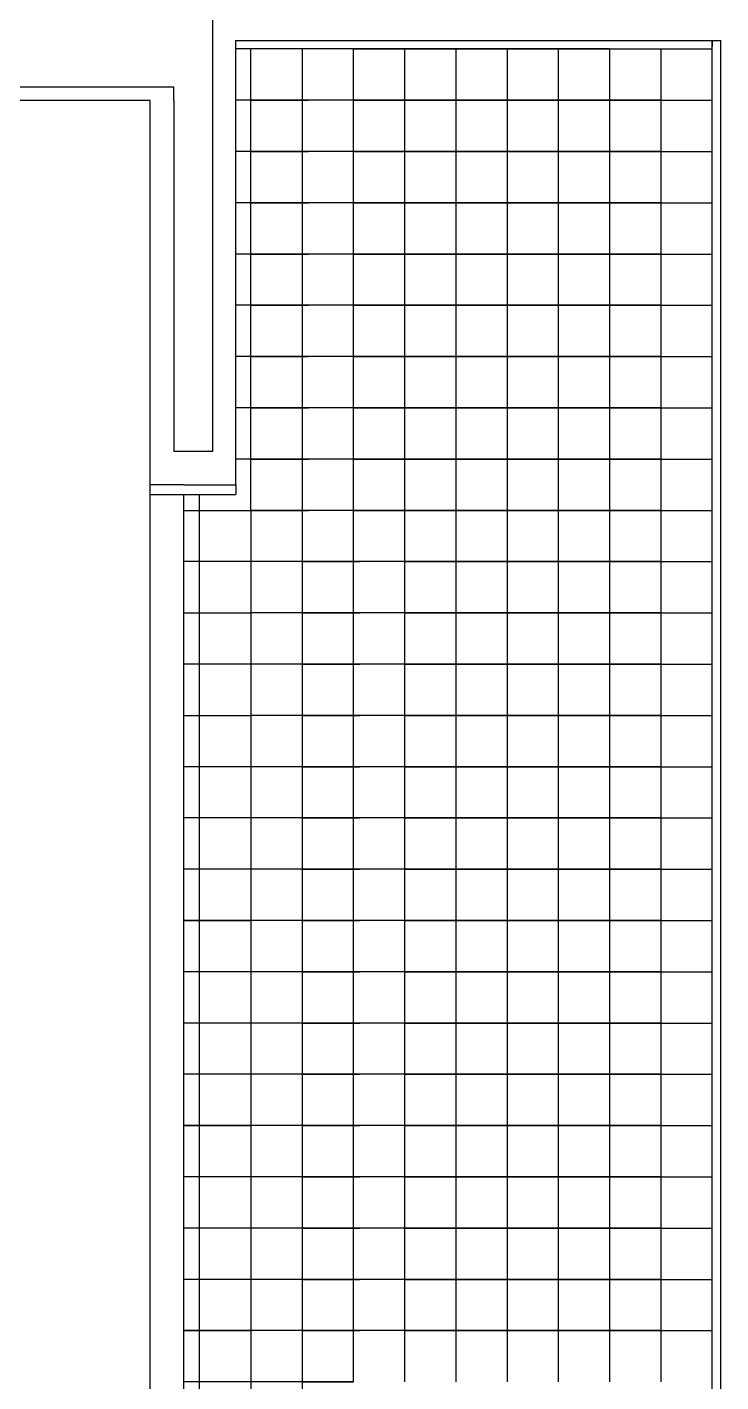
# Model space of a CAD drawing. Header units: millimetres. Extents: x 2377 to 4712, y -254 to 3188.
# Drawn here: x 4128.4 to 4159.6, y 1851.6 to 1912.4 of the extents above; entities that cross this region are included whole.
import ezdxf

# ---------------------------------------------------------------- set-up
doc = ezdxf.new("R2010")
doc.units = ezdxf.units.MM

msp = doc.modelspace()

# ---------------------------------------------------------------- linework, layer by layer
for p, q in [((4136.798, 1893.35), (4136.798, 1914.915)), ((4137.82, 1911.798), (4159.217, 1911.798)), ((4137.82, 1891.837), (4137.82, 1911.798)), ((4159.217, 1752.561), (4159.217, 1911.798)), ((4159.217, 1911.798), (4159.615, 1911.798)), ((4159.217, 1911.798), (4159.217, 1911.521)), ((4159.615, 1752.561), (4159.615, 1911.798)), ((4143.101, 1911.414), (4137.82, 1911.414)), ((4138.497, 1909.112), (4138.497, 1911.414)), ((4140.799, 1911.414), (4140.799, 1909.112)), ((4145.403, 1911.414), (4143.101, 1911.414)), ((4143.101, 1911.414), (4143.101, 1909.112)), ((4143.101, 1911.414), (4145.403, 1911.414)), ((4147.706, 1911.414), (4145.403, 1911.414)), ((4145.403, 1911.414), (4145.403, 1909.112)), ((4145.403, 1911.414), (4147.706, 1911.414)), ((4150.008, 1911.414), (4147.706, 1911.414)), ((4147.706, 1911.414), (4147.706, 1909.112)), ((4147.706, 1911.414), (4150.008, 1911.414)), ((4152.31, 1911.414), (4150.008, 1911.414)), ((4150.008, 1911.414), (4150.008, 1909.112)), ((4150.008, 1911.414), (4152.31, 1911.414)), ((4154.612, 1911.414), (4152.31, 1911.414)), ((4152.31, 1911.414), (4152.31, 1909.112)), ((4152.31, 1911.414), (4159.217, 1911.414)), ((4154.612, 1911.414), (4154.612, 1909.112)), ((4156.914, 1911.414), (4156.914, 1906.81)), ((4135.04, 1909.707), (4115.47, 1909.707)), ((4135.04, 1909.104), (4135.04, 1909.707)), ((4133.983, 1909.104), (4114.515, 1909.104)), ((4133.983, 1891.837), (4133.983, 1909.104)), ((4135.04, 1909.104), (4135.04, 1893.35)), ((4143.101, 1909.112), (4137.82, 1909.112)), ((4138.497, 1906.81), (4138.497, 1909.112)), ((4145.403, 1909.112), (4138.497, 1909.112)), ((4140.799, 1909.112), (4138.497, 1909.112)), ((4138.497, 1909.112), (4140.799, 1909.112)), ((4140.799, 1909.112), (4140.799, 1906.81)), ((4140.799, 1909.112), (4141.092, 1909.112)), ((4143.101, 1909.112), (4140.799, 1909.112)), ((4145.403, 1909.112), (4143.101, 1909.112)), ((4143.101, 1909.112), (4143.101, 1906.81)), ((4143.101, 1909.112), (4145.403, 1909.112)), ((4143.101, 1909.112), (4143.394, 1909.112)), ((4145.403, 1909.112), (4143.101, 1909.112)), ((4143.101, 1909.112), (4145.403, 1909.112)), ((4145.403, 1909.112), (4143.101, 1909.112)), ((4143.101, 1909.112), (4145.403, 1909.112)), ((4147.706, 1909.112), (4145.403, 1909.112)), ((4145.403, 1909.112), (4145.403, 1906.81)), ((4145.403, 1909.112), (4147.706, 1909.112)), ((4147.706, 1909.112), (4145.403, 1909.112)), ((4145.403, 1909.112), (4147.706, 1909.112)), ((4147.706, 1909.112), (4145.403, 1909.112)), ((4145.403, 1909.112), (4147.706, 1909.112)), ((4147.706, 1909.112), (4145.403, 1909.112)), ((4145.403, 1909.112), (4147.706, 1909.112)), ((4150.008, 1909.112), (4147.706, 1909.112)), ((4147.706, 1909.112), (4147.706, 1906.81)), ((4147.706, 1909.112), (4150.008, 1909.112)), ((4150.008, 1909.112), (4147.706, 1909.112)), ((4147.706, 1909.112), (4150.008, 1909.112)), ((4150.008, 1909.112), (4147.706, 1909.112)), ((4147.706, 1909.112), (4150.008, 1909.112)), ((4150.008, 1909.112), (4147.706, 1909.112)), ((4147.706, 1909.112), (4150.008, 1909.112)), ((4152.31, 1909.112), (4150.008, 1909.112)), ((4150.008, 1909.112), (4150.008, 1906.81)), ((4150.008, 1909.112), (4152.31, 1909.112)), ((4152.31, 1909.112), (4150.008, 1909.112)), ((4150.008, 1909.112), (4152.31, 1909.112)), ((4152.31, 1909.112), (4150.008, 1909.112)), ((4150.008, 1909.112), (4152.31, 1909.112)), ((4152.31, 1909.112), (4150.008, 1909.112)), ((4150.008, 1909.112), (4152.31, 1909.112)), ((4154.612, 1909.112), (4152.31, 1909.112)), ((4152.31, 1909.112), (4152.31, 1906.81)), ((4152.31, 1909.112), (4159.217, 1909.112)), ((4154.612, 1909.112), (4152.31, 1909.112)), ((4152.31, 1909.112), (4154.612, 1909.112)), ((4154.612, 1909.112), (4152.31, 1909.112)), ((4152.31, 1909.112), (4156.914, 1909.112)), ((4154.612, 1909.112), (4152.31, 1909.112)), ((4152.31, 1909.112), (4156.914, 1909.112)), ((4154.612, 1909.112), (4154.612, 1906.81)), ((4156.914, 1909.112), (4154.612, 1909.112)), ((4154.612, 1909.112), (4159.217, 1909.112)), ((4156.914, 1909.112), (4156.914, 1904.507)), ((4143.101, 1906.81), (4137.82, 1906.81)), ((4138.497, 1904.507), (4138.497, 1906.81)), ((4145.403, 1906.81), (4138.497, 1906.81)), ((4140.799, 1906.81), (4138.497, 1906.81)), ((4138.497, 1906.81), (4140.799, 1906.81)), ((4140.799, 1906.81), (4140.799, 1904.507)), ((4140.799, 1906.81), (4141.092, 1906.81)), ((4143.101, 1906.81), (4140.799, 1906.81)), ((4145.403, 1906.81), (4143.101, 1906.81)), ((4143.101, 1906.81), (4143.101, 1904.507)), ((4143.101, 1906.81), (4145.403, 1906.81)), ((4143.101, 1906.81), (4143.394, 1906.81)), ((4145.403, 1906.81), (4143.101, 1906.81)), ((4143.101, 1906.81), (4145.403, 1906.81)), ((4145.403, 1906.81), (4143.101, 1906.81)), ((4143.101, 1906.81), (4145.403, 1906.81)), ((4147.706, 1906.81), (4145.403, 1906.81)), ((4145.403, 1906.81), (4145.403, 1904.507)), ((4145.403, 1906.81), (4147.706, 1906.81)), ((4147.706, 1906.81), (4145.403, 1906.81)), ((4145.403, 1906.81), (4147.706, 1906.81)), ((4147.706, 1906.81), (4145.403, 1906.81)), ((4145.403, 1906.81), (4147.706, 1906.81)), ((4147.706, 1906.81), (4145.403, 1906.81)), ((4145.403, 1906.81), (4147.706, 1906.81)), ((4150.008, 1906.81), (4147.706, 1906.81)), ((4147.706, 1906.81), (4147.706, 1904.507)), ((4147.706, 1906.81), (4150.008, 1906.81)), ((4150.008, 1906.81), (4147.706, 1906.81)), ((4147.706, 1906.81), (4150.008, 1906.81)), ((4150.008, 1906.81), (4147.706, 1906.81)), ((4147.706, 1906.81), (4150.008, 1906.81)), ((4150.008, 1906.81), (4147.706, 1906.81)), ((4147.706, 1906.81), (4150.008, 1906.81)), ((4152.31, 1906.81), (4150.008, 1906.81)), ((4150.008, 1906.81), (4150.008, 1904.507)), ((4150.008, 1906.81), (4152.31, 1906.81)), ((4152.31, 1906.81), (4150.008, 1906.81)), ((4150.008, 1906.81), (4152.31, 1906.81)), ((4152.31, 1906.81), (4150.008, 1906.81)), ((4150.008, 1906.81), (4152.31, 1906.81)), ((4152.31, 1906.81), (4150.008, 1906.81)), ((4150.008, 1906.81), (4152.31, 1906.81)), ((4154.612, 1906.81), (4152.31, 1906.81)), ((4152.31, 1906.81), (4152.31, 1904.507)), ((4152.31, 1906.81), (4159.217, 1906.81)), ((4154.612, 1906.81), (4152.31, 1906.81)), ((4152.31, 1906.81), (4154.612, 1906.81)), ((4154.612, 1906.81), (4152.31, 1906.81)), ((4152.31, 1906.81), (4156.914, 1906.81)), ((4154.612, 1906.81), (4152.31, 1906.81)), ((4152.31, 1906.81), (4156.914, 1906.81)), ((4154.612, 1906.81), (4154.612, 1904.507)), ((4156.914, 1906.81), (4154.612, 1906.81)), ((4154.612, 1906.81), (4159.217, 1906.81)), ((4156.914, 1906.81), (4156.914, 1902.205)), ((4143.101, 1904.507), (4137.82, 1904.507)), ((4138.497, 1902.205), (4138.497, 1904.507)), ((4145.403, 1904.507), (4138.497, 1904.507)), ((4140.799, 1904.507), (4138.497, 1904.507)), ((4138.497, 1904.507), (4140.799, 1904.507)), ((4140.799, 1904.507), (4140.799, 1902.205)), ((4140.799, 1904.507), (4141.092, 1904.507)), ((4143.101, 1904.507), (4140.799, 1904.507)), ((4145.403, 1904.507), (4143.101, 1904.507)), ((4143.101, 1904.507), (4143.101, 1902.205)), ((4143.101, 1904.507), (4145.403, 1904.507)), ((4143.101, 1904.507), (4143.394, 1904.507)), ((4145.403, 1904.507), (4143.101, 1904.507)), ((4143.101, 1904.507), (4145.403, 1904.507)), ((4145.403, 1904.507), (4143.101, 1904.507)), ((4143.101, 1904.507), (4145.403, 1904.507)), ((4147.706, 1904.507), (4145.403, 1904.507)), ((4145.403, 1904.507), (4145.403, 1902.205)), ((4145.403, 1904.507), (4147.706, 1904.507)), ((4147.706, 1904.507), (4145.403, 1904.507)), ((4145.403, 1904.507), (4147.706, 1904.507)), ((4147.706, 1904.507), (4145.403, 1904.507)), ((4145.403, 1904.507), (4147.706, 1904.507)), ((4147.706, 1904.507), (4145.403, 1904.507)), ((4145.403, 1904.507), (4147.706, 1904.507)), ((4150.008, 1904.507), (4147.706, 1904.507)), ((4147.706, 1904.507), (4147.706, 1902.205)), ((4147.706, 1904.507), (4150.008, 1904.507)), ((4150.008, 1904.507), (4147.706, 1904.507)), ((4147.706, 1904.507), (4150.008, 1904.507)), ((4150.008, 1904.507), (4147.706, 1904.507)), ((4147.706, 1904.507), (4150.008, 1904.507)), ((4150.008, 1904.507), (4147.706, 1904.507)), ((4147.706, 1904.507), (4150.008, 1904.507)), ((4152.31, 1904.507), (4150.008, 1904.507)), ((4150.008, 1904.507), (4150.008, 1902.205)), ((4150.008, 1904.507), (4152.31, 1904.507)), ((4152.31, 1904.507), (4150.008, 1904.507)), ((4150.008, 1904.507), (4152.31, 1904.507)), ((4152.31, 1904.507), (4150.008, 1904.507)), ((4150.008, 1904.507), (4152.31, 1904.507)), ((4152.31, 1904.507), (4150.008, 1904.507)), ((4150.008, 1904.507), (4152.31, 1904.507)), ((4154.612, 1904.507), (4152.31, 1904.507)), ((4152.31, 1904.507), (4152.31, 1902.205)), ((4152.31, 1904.507), (4159.217, 1904.507)), ((4154.612, 1904.507), (4152.31, 1904.507)), ((4152.31, 1904.507), (4154.612, 1904.507)), ((4154.612, 1904.507), (4152.31, 1904.507)), ((4152.31, 1904.507), (4156.914, 1904.507)), ((4154.612, 1904.507), (4152.31, 1904.507)), ((4152.31, 1904.507), (4156.914, 1904.507)), ((4154.612, 1904.507), (4154.612, 1902.205)), ((4156.914, 1904.507), (4154.612, 1904.507)), ((4154.612, 1904.507), (4159.217, 1904.507)), ((4156.914, 1904.507), (4156.914, 1899.903)), ((4143.101, 1902.205), (4137.82, 1902.205)), ((4138.497, 1899.903), (4138.497, 1902.205)), ((4145.403, 1902.205), (4138.497, 1902.205)), ((4140.799, 1902.205), (4138.497, 1902.205)), ((4138.497, 1902.205), (4140.799, 1902.205)), ((4140.799, 1902.205), (4140.799, 1899.903)), ((4140.799, 1902.205), (4141.092, 1902.205)), ((4143.101, 1902.205), (4140.799, 1902.205)), ((4145.403, 1902.205), (4143.101, 1902.205)), ((4143.101, 1902.205), (4143.101, 1899.903)), ((4143.101, 1902.205), (4145.403, 1902.205)), ((4143.101, 1902.205), (4143.394, 1902.205)), ((4145.403, 1902.205), (4143.101, 1902.205)), ((4143.101, 1902.205), (4145.403, 1902.205)), ((4145.403, 1902.205), (4143.101, 1902.205)), ((4143.101, 1902.205), (4145.403, 1902.205)), ((4147.706, 1902.205), (4145.403, 1902.205)), ((4145.403, 1902.205), (4145.403, 1899.903)), ((4145.403, 1902.205), (4147.706, 1902.205)), ((4147.706, 1902.205), (4145.403, 1902.205)), ((4145.403, 1902.205), (4147.706, 1902.205)), ((4147.706, 1902.205), (4145.403, 1902.205)), ((4145.403, 1902.205), (4147.706, 1902.205)), ((4147.706, 1902.205), (4145.403, 1902.205)), ((4145.403, 1902.205), (4147.706, 1902.205)), ((4150.008, 1902.205), (4147.706, 1902.205)), ((4147.706, 1902.205), (4147.706, 1899.903)), ((4147.706, 1902.205), (4150.008, 1902.205)), ((4150.008, 1902.205), (4147.706, 1902.205)), ((4147.706, 1902.205), (4150.008, 1902.205)), ((4150.008, 1902.205), (4147.706, 1902.205)), ((4147.706, 1902.205), (4150.008, 1902.205)), ((4150.008, 1902.205), (4147.706, 1902.205)), ((4147.706, 1902.205), (4150.008, 1902.205)), ((4152.31, 1902.205), (4150.008, 1902.205)), ((4150.008, 1902.205), (4150.008, 1899.903)), ((4150.008, 1902.205), (4152.31, 1902.205)), ((4152.31, 1902.205), (4150.008, 1902.205)), ((4150.008, 1902.205), (4152.31, 1902.205)), ((4152.31, 1902.205), (4150.008, 1902.205)), ((4150.008, 1902.205), (4152.31, 1902.205)), ((4152.31, 1902.205), (4150.008, 1902.205)), ((4150.008, 1902.205), (4152.31, 1902.205)), ((4154.612, 1902.205), (4152.31, 1902.205)), ((4152.31, 1902.205), (4152.31, 1899.903)), ((4152.31, 1902.205), (4159.217, 1902.205)), ((4154.612, 1902.205), (4152.31, 1902.205)), ((4152.31, 1902.205), (4154.612, 1902.205)), ((4154.612, 1902.205), (4152.31, 1902.205)), ((4152.31, 1902.205), (4156.914, 1902.205)), ((4154.612, 1902.205), (4152.31, 1902.205)), ((4152.31, 1902.205), (4156.914, 1902.205)), ((4154.612, 1902.205), (4154.612, 1899.903)), ((4156.914, 1902.205), (4154.612, 1902.205)), ((4154.612, 1902.205), (4159.217, 1902.205)), ((4156.914, 1902.205), (4156.914, 1897.601)), ((4143.101, 1899.903), (4137.82, 1899.903)), ((4138.497, 1897.601), (4138.497, 1899.903)), ((4145.403, 1899.903), (4138.497, 1899.903)), ((4140.799, 1899.903), (4138.497, 1899.903)), ((4138.497, 1899.903), (4140.799, 1899.903)), ((4140.799, 1899.903), (4140.799, 1897.601)), ((4140.799, 1899.903), (4141.092, 1899.903)), ((4143.101, 1899.903), (4140.799, 1899.903)), ((4145.403, 1899.903), (4143.101, 1899.903)), ((4143.101, 1899.903), (4143.101, 1897.601)), ((4143.101, 1899.903), (4145.403, 1899.903)), ((4143.101, 1899.903), (4143.394, 1899.903)), ((4145.403, 1899.903), (4143.101, 1899.903)), ((4143.101, 1899.903), (4145.403, 1899.903)), ((4145.403, 1899.903), (4143.101, 1899.903)), ((4143.101, 1899.903), (4145.403, 1899.903)), ((4147.706, 1899.903), (4145.403, 1899.903)), ((4145.403, 1899.903), (4145.403, 1897.601)), ((4145.403, 1899.903), (4147.706, 1899.903)), ((4147.706, 1899.903), (4145.403, 1899.903)), ((4145.403, 1899.903), (4147.706, 1899.903)), ((4147.706, 1899.903), (4145.403, 1899.903)), ((4145.403, 1899.903), (4147.706, 1899.903)), ((4147.706, 1899.903), (4145.403, 1899.903)), ((4145.403, 1899.903), (4147.706, 1899.903)), ((4150.008, 1899.903), (4147.706, 1899.903)), ((4147.706, 1899.903), (4147.706, 1897.601)), ((4147.706, 1899.903), (4150.008, 1899.903)), ((4150.008, 1899.903), (4147.706, 1899.903)), ((4147.706, 1899.903), (4150.008, 1899.903)), ((4150.008, 1899.903), (4147.706, 1899.903)), ((4147.706, 1899.903), (4150.008, 1899.903)), ((4150.008, 1899.903), (4147.706, 1899.903)), ((4147.706, 1899.903), (4150.008, 1899.903)), ((4152.31, 1899.903), (4150.008, 1899.903)), ((4150.008, 1899.903), (4150.008, 1897.601)), ((4150.008, 1899.903), (4152.31, 1899.903)), ((4152.31, 1899.903), (4150.008, 1899.903)), ((4150.008, 1899.903), (4152.31, 1899.903)), ((4152.31, 1899.903), (4150.008, 1899.903)), ((4150.008, 1899.903), (4152.31, 1899.903)), ((4152.31, 1899.903), (4150.008, 1899.903)), ((4150.008, 1899.903), (4152.31, 1899.903)), ((4154.612, 1899.903), (4152.31, 1899.903)), ((4152.31, 1899.903), (4152.31, 1897.601)), ((4152.31, 1899.903), (4159.217, 1899.903)), ((4154.612, 1899.903), (4152.31, 1899.903)), ((4152.31, 1899.903), (4154.612, 1899.903)), ((4154.612, 1899.903), (4152.31, 1899.903)), ((4152.31, 1899.903), (4156.914, 1899.903)), ((4154.612, 1899.903), (4152.31, 1899.903)), ((4152.31, 1899.903), (4156.914, 1899.903)), ((4154.612, 1899.903), (4154.612, 1897.601)), ((4156.914, 1899.903), (4154.612, 1899.903)), ((4154.612, 1899.903), (4159.217, 1899.903)), ((4156.914, 1899.903), (4156.914, 1895.299)), ((4143.101, 1897.601), (4137.82, 1897.601)), ((4138.497, 1895.299), (4138.497, 1897.601)), ((4145.403, 1897.601), (4138.497, 1897.601)), ((4140.799, 1897.601), (4138.497, 1897.601)), ((4138.497, 1897.601), (4140.799, 1897.601)), ((4140.799, 1897.601), (4140.799, 1895.299)), ((4140.799, 1897.601), (4141.092, 1897.601)), ((4143.101, 1897.601), (4140.799, 1897.601)), ((4145.403, 1897.601), (4143.101, 1897.601)), ((4143.101, 1897.601), (4143.101, 1895.299)), ((4143.101, 1897.601), (4145.403, 1897.601)), ((4143.101, 1897.601), (4143.394, 1897.601)), ((4145.403, 1897.601), (4143.101, 1897.601)), ((4143.101, 1897.601), (4145.403, 1897.601)), ((4145.403, 1897.601), (4143.101, 1897.601)), ((4143.101, 1897.601), (4145.403, 1897.601)), ((4147.706, 1897.601), (4145.403, 1897.601)), ((4145.403, 1897.601), (4145.403, 1895.299)), ((4145.403, 1897.601), (4147.706, 1897.601)), ((4147.706, 1897.601), (4145.403, 1897.601)), ((4145.403, 1897.601), (4147.706, 1897.601)), ((4147.706, 1897.601), (4145.403, 1897.601)), ((4145.403, 1897.601), (4147.706, 1897.601)), ((4147.706, 1897.601), (4145.403, 1897.601)), ((4145.403, 1897.601), (4147.706, 1897.601)), ((4150.008, 1897.601), (4147.706, 1897.601)), ((4147.706, 1897.601), (4147.706, 1895.299)), ((4147.706, 1897.601), (4150.008, 1897.601)), ((4150.008, 1897.601), (4147.706, 1897.601)), ((4147.706, 1897.601), (4150.008, 1897.601)), ((4150.008, 1897.601), (4147.706, 1897.601)), ((4147.706, 1897.601), (4150.008, 1897.601)), ((4150.008, 1897.601), (4147.706, 1897.601)), ((4147.706, 1897.601), (4150.008, 1897.601)), ((4152.31, 1897.601), (4150.008, 1897.601)), ((4150.008, 1897.601), (4150.008, 1895.299)), ((4150.008, 1897.601), (4152.31, 1897.601)), ((4152.31, 1897.601), (4150.008, 1897.601)), ((4150.008, 1897.601), (4152.31, 1897.601)), ((4152.31, 1897.601), (4150.008, 1897.601)), ((4150.008, 1897.601), (4152.31, 1897.601)), ((4152.31, 1897.601), (4150.008, 1897.601)), ((4150.008, 1897.601), (4152.31, 1897.601)), ((4154.612, 1897.601), (4152.31, 1897.601)), ((4152.31, 1897.601), (4152.31, 1895.299)), ((4152.31, 1897.601), (4159.217, 1897.601)), ((4154.612, 1897.601), (4152.31, 1897.601)), ((4152.31, 1897.601), (4154.612, 1897.601)), ((4154.612, 1897.601), (4152.31, 1897.601)), ((4152.31, 1897.601), (4156.914, 1897.601)), ((4154.612, 1897.601), (4152.31, 1897.601)), ((4152.31, 1897.601), (4156.914, 1897.601)), ((4154.612, 1897.601), (4154.612, 1895.299)), ((4156.914, 1897.601), (4154.612, 1897.601)), ((4154.612, 1897.601), (4159.217, 1897.601)), ((4156.914, 1897.601), (4156.914, 1892.996)), ((4143.101, 1895.299), (4137.82, 1895.299)), ((4138.497, 1892.996), (4138.497, 1895.299)), ((4145.403, 1895.299), (4138.497, 1895.299)), ((4140.799, 1895.299), (4138.497, 1895.299)), ((4138.497, 1895.299), (4140.799, 1895.299)), ((4140.799, 1895.299), (4140.799, 1892.996)), ((4140.799, 1895.299), (4141.092, 1895.299)), ((4143.101, 1895.299), (4140.799, 1895.299)), ((4145.403, 1895.299), (4143.101, 1895.299)), ((4143.101, 1895.299), (4143.101, 1892.996)), ((4143.101, 1895.299), (4145.403, 1895.299)), ((4143.101, 1895.299), (4143.394, 1895.299)), ((4145.403, 1895.299), (4143.101, 1895.299)), ((4143.101, 1895.299), (4145.403, 1895.299)), ((4145.403, 1895.299), (4143.101, 1895.299)), ((4143.101, 1895.299), (4145.403, 1895.299)), ((4147.706, 1895.299), (4145.403, 1895.299)), ((4145.403, 1895.299), (4145.403, 1892.996)), ((4145.403, 1895.299), (4147.706, 1895.299)), ((4147.706, 1895.299), (4145.403, 1895.299)), ((4145.403, 1895.299), (4147.706, 1895.299)), ((4147.706, 1895.299), (4145.403, 1895.299)), ((4145.403, 1895.299), (4147.706, 1895.299)), ((4147.706, 1895.299), (4145.403, 1895.299)), ((4145.403, 1895.299), (4147.706, 1895.299)), ((4150.008, 1895.299), (4147.706, 1895.299)), ((4147.706, 1895.299), (4147.706, 1892.996)), ((4147.706, 1895.299), (4150.008, 1895.299)), ((4150.008, 1895.299), (4147.706, 1895.299)), ((4147.706, 1895.299), (4150.008, 1895.299)), ((4150.008, 1895.299), (4147.706, 1895.299)), ((4147.706, 1895.299), (4150.008, 1895.299)), ((4150.008, 1895.299), (4147.706, 1895.299)), ((4147.706, 1895.299), (4150.008, 1895.299)), ((4152.31, 1895.299), (4150.008, 1895.299)), ((4150.008, 1895.299), (4150.008, 1892.996)), ((4150.008, 1895.299), (4152.31, 1895.299)), ((4152.31, 1895.299), (4150.008, 1895.299)), ((4150.008, 1895.299), (4152.31, 1895.299)), ((4152.31, 1895.299), (4150.008, 1895.299)), ((4150.008, 1895.299), (4152.31, 1895.299)), ((4152.31, 1895.299), (4150.008, 1895.299)), ((4150.008, 1895.299), (4152.31, 1895.299)), ((4154.612, 1895.299), (4152.31, 1895.299)), ((4152.31, 1895.299), (4152.31, 1892.996)), ((4152.31, 1895.299), (4159.217, 1895.299)), ((4154.612, 1895.299), (4152.31, 1895.299)), ((4152.31, 1895.299), (4154.612, 1895.299)), ((4154.612, 1895.299), (4152.31, 1895.299)), ((4152.31, 1895.299), (4156.914, 1895.299)), ((4154.612, 1895.299), (4152.31, 1895.299)), ((4152.31, 1895.299), (4156.914, 1895.299)), ((4154.612, 1895.299), (4154.612, 1892.996)), ((4156.914, 1895.299), (4154.612, 1895.299)), ((4154.612, 1895.299), (4159.217, 1895.299)), ((4156.914, 1895.299), (4156.914, 1890.694)), ((4135.04, 1893.35), (4136.798, 1893.35)), ((4143.101, 1892.996), (4137.82, 1892.996)), ((4138.497, 1890.694), (4138.497, 1892.996)), ((4145.403, 1892.996), (4138.497, 1892.996)), ((4140.799, 1892.996), (4138.497, 1892.996)), ((4138.497, 1892.996), (4140.799, 1892.996)), ((4140.799, 1892.996), (4140.799, 1890.694)), ((4140.799, 1892.996), (4141.092, 1892.996)), ((4143.101, 1892.996), (4140.799, 1892.996)), ((4145.403, 1892.996), (4143.101, 1892.996)), ((4143.101, 1892.996), (4143.101, 1890.694)), ((4143.101, 1892.996), (4145.403, 1892.996)), ((4143.101, 1892.996), (4143.394, 1892.996)), ((4145.403, 1892.996), (4143.101, 1892.996)), ((4143.101, 1892.996), (4145.403, 1892.996)), ((4145.403, 1892.996), (4143.101, 1892.996)), ((4143.101, 1892.996), (4145.403, 1892.996)), ((4147.706, 1892.996), (4145.403, 1892.996)), ((4145.403, 1892.996), (4145.403, 1890.694)), ((4145.403, 1892.996), (4147.706, 1892.996)), ((4147.706, 1892.996), (4145.403, 1892.996)), ((4145.403, 1892.996), (4147.706, 1892.996)), ((4147.706, 1892.996), (4145.403, 1892.996)), ((4145.403, 1892.996), (4147.706, 1892.996)), ((4147.706, 1892.996), (4145.403, 1892.996)), ((4145.403, 1892.996), (4147.706, 1892.996)), ((4150.008, 1892.996), (4147.706, 1892.996)), ((4147.706, 1892.996), (4147.706, 1890.694)), ((4147.706, 1892.996), (4150.008, 1892.996)), ((4150.008, 1892.996), (4147.706, 1892.996)), ((4147.706, 1892.996), (4150.008, 1892.996)), ((4150.008, 1892.996), (4147.706, 1892.996)), ((4147.706, 1892.996), (4150.008, 1892.996)), ((4150.008, 1892.996), (4147.706, 1892.996)), ((4147.706, 1892.996), (4150.008, 1892.996)), ((4152.31, 1892.996), (4150.008, 1892.996)), ((4150.008, 1892.996), (4150.008, 1890.694)), ((4150.008, 1892.996), (4152.31, 1892.996)), ((4152.31, 1892.996), (4150.008, 1892.996)), ((4150.008, 1892.996), (4152.31, 1892.996)), ((4152.31, 1892.996), (4150.008, 1892.996)), ((4150.008, 1892.996), (4152.31, 1892.996)), ((4152.31, 1892.996), (4150.008, 1892.996)), ((4150.008, 1892.996), (4152.31, 1892.996)), ((4154.612, 1892.996), (4152.31, 1892.996)), ((4152.31, 1892.996), (4152.31, 1890.694)), ((4152.31, 1892.996), (4159.217, 1892.996)), ((4154.612, 1892.996), (4152.31, 1892.996)), ((4152.31, 1892.996), (4154.612, 1892.996)), ((4154.612, 1892.996), (4152.31, 1892.996)), ((4152.31, 1892.996), (4156.914, 1892.996)), ((4154.612, 1892.996), (4152.31, 1892.996)), ((4152.31, 1892.996), (4156.914, 1892.996)), ((4154.612, 1892.996), (4154.612, 1890.694)), ((4156.914, 1892.996), (4154.612, 1892.996)), ((4154.612, 1892.996), (4159.217, 1892.996)), ((4156.914, 1892.996), (4156.914, 1888.392)), ((4135.489, 1891.837), (4133.983, 1891.837)), ((4133.983, 1891.403), (4133.983, 1891.837)), ((4135.489, 1891.837), (4137.82, 1891.837)), ((4137.82, 1891.837), (4137.82, 1891.403)), ((4133.983, 1833.848), (4133.983, 1891.403)), ((4133.983, 1891.403), (4135.489, 1891.403)), ((4135.489, 1833.848), (4135.489, 1891.403)), ((4135.489, 1891.403), (4137.82, 1891.403)), ((4135.489, 1891.403), (4137.82, 1891.403)), ((4136.194, 1888.392), (4136.194, 1891.403)), ((4135.489, 1890.694), (4138.497, 1890.694)), ((4138.497, 1890.694), (4138.497, 1821.627)), ((4145.403, 1890.694), (4138.497, 1890.694)), ((4140.799, 1890.694), (4138.497, 1890.694)), ((4138.497, 1890.694), (4140.799, 1890.694)), ((4140.799, 1890.694), (4140.799, 1833.139)), ((4140.799, 1890.694), (4141.092, 1890.694)), ((4143.101, 1890.694), (4140.799, 1890.694)), ((4143.101, 1890.694), (4143.394, 1890.694)), ((4143.101, 1890.694), (4143.101, 1888.392)), ((4145.403, 1890.694), (4143.101, 1890.694)), ((4143.101, 1890.694), (4145.403, 1890.694)), ((4145.403, 1890.694), (4143.101, 1890.694)), ((4143.101, 1890.694), (4145.403, 1890.694)), ((4147.706, 1890.694), (4145.403, 1890.694)), ((4145.403, 1890.694), (4145.403, 1888.392)), ((4145.403, 1890.694), (4147.706, 1890.694)), ((4147.706, 1890.694), (4145.403, 1890.694)), ((4145.403, 1890.694), (4147.706, 1890.694)), ((4147.706, 1890.694), (4145.403, 1890.694)), ((4145.403, 1890.694), (4147.706, 1890.694)), ((4150.008, 1890.694), (4147.706, 1890.694)), ((4147.706, 1890.694), (4147.706, 1888.392)), ((4147.706, 1890.694), (4150.008, 1890.694)), ((4150.008, 1890.694), (4147.706, 1890.694)), ((4147.706, 1890.694), (4150.008, 1890.694)), ((4150.008, 1890.694), (4147.706, 1890.694)), ((4147.706, 1890.694), (4150.008, 1890.694)), ((4152.31, 1890.694), (4150.008, 1890.694)), ((4150.008, 1890.694), (4150.008, 1888.392)), ((4150.008, 1890.694), (4152.31, 1890.694)), ((4152.31, 1890.694), (4150.008, 1890.694)), ((4150.008, 1890.694), (4152.31, 1890.694)), ((4152.31, 1890.694), (4150.008, 1890.694)), ((4150.008, 1890.694), (4152.31, 1890.694)), ((4154.612, 1890.694), (4152.31, 1890.694)), ((4152.31, 1890.694), (4152.31, 1888.392)), ((4152.31, 1890.694), (4154.612, 1890.694)), ((4154.612, 1890.694), (4152.31, 1890.694)), ((4152.31, 1890.694), (4156.914, 1890.694)), ((4154.612, 1890.694), (4152.31, 1890.694)), ((4152.31, 1890.694), (4156.914, 1890.694)), ((4156.914, 1890.694), (4154.612, 1890.694)), ((4154.612, 1890.694), (4154.612, 1888.392)), ((4154.612, 1890.694), (4159.217, 1890.694)), ((4138.497, 1888.392), (4135.489, 1888.392)), ((4136.194, 1886.09), (4136.194, 1888.392)), ((4145.403, 1888.392), (4138.497, 1888.392)), ((4140.799, 1888.392), (4138.497, 1888.392)), ((4143.101, 1888.392), (4140.799, 1888.392)), ((4140.799, 1888.392), (4143.101, 1888.392)), ((4143.101, 1888.392), (4143.394, 1888.392)), ((4143.101, 1888.392), (4143.101, 1886.09)), ((4145.403, 1888.392), (4143.101, 1888.392)), ((4147.706, 1888.392), (4145.403, 1888.392)), ((4145.403, 1888.392), (4145.403, 1886.09)), ((4145.403, 1888.392), (4147.706, 1888.392)), ((4147.706, 1888.392), (4145.403, 1888.392)), ((4145.403, 1888.392), (4147.706, 1888.392)), ((4150.008, 1888.392), (4147.706, 1888.392)), ((4147.706, 1888.392), (4147.706, 1886.09)), ((4147.706, 1888.392), (4150.008, 1888.392)), ((4150.008, 1888.392), (4147.706, 1888.392)), ((4147.706, 1888.392), (4150.008, 1888.392)), ((4152.31, 1888.392), (4150.008, 1888.392)), ((4150.008, 1888.392), (4150.008, 1886.09)), ((4150.008, 1888.392), (4152.31, 1888.392)), ((4152.31, 1888.392), (4150.008, 1888.392)), ((4150.008, 1888.392), (4152.31, 1888.392)), ((4154.612, 1888.392), (4152.31, 1888.392)), ((4152.31, 1888.392), (4152.31, 1886.09)), ((4152.31, 1888.392), (4154.612, 1888.392)), ((4154.612, 1888.392), (4152.31, 1888.392)), ((4152.31, 1888.392), (4154.612, 1888.392)), ((4156.914, 1888.392), (4154.612, 1888.392)), ((4154.612, 1888.392), (4154.612, 1886.09)), ((4154.612, 1888.392), (4159.217, 1888.392)), ((4156.914, 1888.392), (4154.612, 1888.392)), ((4154.612, 1888.392), (4159.217, 1888.392)), ((4156.914, 1888.392), (4156.914, 1886.09)), ((4135.489, 1886.09), (4138.497, 1886.09)), ((4136.194, 1883.787), (4136.194, 1886.09)), ((4145.403, 1886.09), (4138.497, 1886.09)), ((4145.403, 1886.09), (4138.497, 1886.09)), ((4140.799, 1886.09), (4138.497, 1886.09)), ((4143.101, 1886.09), (4140.799, 1886.09)), ((4140.799, 1886.09), (4143.101, 1886.09)), ((4143.101, 1886.09), (4143.394, 1886.09)), ((4143.101, 1886.09), (4143.101, 1883.787)), ((4143.101, 1886.09), (4143.394, 1886.09)), ((4145.403, 1886.09), (4143.101, 1886.09)), ((4147.706, 1886.09), (4145.403, 1886.09)), ((4145.403, 1886.09), (4145.403, 1883.787)), ((4145.403, 1886.09), (4147.706, 1886.09)), ((4147.706, 1886.09), (4145.403, 1886.09)), ((4145.403, 1886.09), (4147.706, 1886.09)), ((4147.706, 1886.09), (4145.403, 1886.09)), ((4145.403, 1886.09), (4147.706, 1886.09)), ((4150.008, 1886.09), (4147.706, 1886.09)), ((4147.706, 1886.09), (4147.706, 1883.787)), ((4147.706, 1886.09), (4150.008, 1886.09)), ((4150.008, 1886.09), (4147.706, 1886.09)), ((4147.706, 1886.09), (4150.008, 1886.09)), ((4150.008, 1886.09), (4147.706, 1886.09)), ((4147.706, 1886.09), (4150.008, 1886.09)), ((4152.31, 1886.09), (4150.008, 1886.09)), ((4150.008, 1886.09), (4150.008, 1883.787)), ((4150.008, 1886.09), (4152.31, 1886.09)), ((4152.31, 1886.09), (4150.008, 1886.09)), ((4150.008, 1886.09), (4152.31, 1886.09)), ((4152.31, 1886.09), (4150.008, 1886.09)), ((4150.008, 1886.09), (4152.31, 1886.09)), ((4154.612, 1886.09), (4152.31, 1886.09)), ((4152.31, 1886.09), (4152.31, 1883.787)), ((4152.31, 1886.09), (4154.612, 1886.09)), ((4154.612, 1886.09), (4152.31, 1886.09)), ((4152.31, 1886.09), (4154.612, 1886.09)), ((4154.612, 1886.09), (4152.31, 1886.09)), ((4152.31, 1886.09), (4154.612, 1886.09)), ((4156.914, 1886.09), (4154.612, 1886.09)), ((4154.612, 1886.09), (4154.612, 1883.787)), ((4154.612, 1886.09), (4159.217, 1886.09)), ((4156.914, 1886.09), (4154.612, 1886.09)), ((4154.612, 1886.09), (4159.217, 1886.09)), ((4156.914, 1886.09), (4154.612, 1886.09)), ((4154.612, 1886.09), (4159.217, 1886.09)), ((4156.914, 1886.09), (4156.914, 1883.787)), ((4138.497, 1883.787), (4135.489, 1883.787)), ((4136.194, 1881.485), (4136.194, 1883.787)), ((4145.403, 1883.787), (4138.497, 1883.787)), ((4140.799, 1883.787), (4138.497, 1883.787)), ((4143.101, 1883.787), (4140.799, 1883.787)), ((4140.799, 1883.787), (4143.101, 1883.787)), ((4143.101, 1883.787), (4143.394, 1883.787)), ((4143.101, 1883.787), (4143.101, 1881.485)), ((4145.403, 1883.787), (4143.101, 1883.787)), ((4147.706, 1883.787), (4145.403, 1883.787)), ((4145.403, 1883.787), (4145.403, 1881.485)), ((4145.403, 1883.787), (4147.706, 1883.787)), ((4147.706, 1883.787), (4145.403, 1883.787)), ((4145.403, 1883.787), (4147.706, 1883.787)), ((4150.008, 1883.787), (4147.706, 1883.787)), ((4147.706, 1883.787), (4147.706, 1881.485)), ((4147.706, 1883.787), (4150.008, 1883.787)), ((4150.008, 1883.787), (4147.706, 1883.787)), ((4147.706, 1883.787), (4150.008, 1883.787)), ((4152.31, 1883.787), (4150.008, 1883.787)), ((4150.008, 1883.787), (4150.008, 1881.485)), ((4150.008, 1883.787), (4152.31, 1883.787)), ((4152.31, 1883.787), (4150.008, 1883.787)), ((4150.008, 1883.787), (4152.31, 1883.787)), ((4154.612, 1883.787), (4152.31, 1883.787)), ((4152.31, 1883.787), (4152.31, 1881.485)), ((4152.31, 1883.787), (4154.612, 1883.787)), ((4154.612, 1883.787), (4152.31, 1883.787)), ((4152.31, 1883.787), (4154.612, 1883.787)), ((4156.914, 1883.787), (4154.612, 1883.787)), ((4154.612, 1883.787), (4154.612, 1881.485)), ((4154.612, 1883.787), (4159.217, 1883.787)), ((4156.914, 1883.787), (4154.612, 1883.787)), ((4154.612, 1883.787), (4159.217, 1883.787)), ((4156.914, 1883.787), (4156.914, 1881.485)), ((4135.489, 1881.485), (4138.497, 1881.485)), ((4136.194, 1879.183), (4136.194, 1881.485)), ((4145.403, 1881.485), (4138.497, 1881.485)), ((4145.403, 1881.485), (4138.497, 1881.485)), ((4140.799, 1881.485), (4138.497, 1881.485)), ((4143.101, 1881.485), (4140.799, 1881.485)), ((4140.799, 1881.485), (4143.101, 1881.485)), ((4143.101, 1881.485), (4143.394, 1881.485)), ((4143.101, 1881.485), (4143.101, 1879.183)), ((4143.101, 1881.485), (4143.394, 1881.485)), ((4145.403, 1881.485), (4143.101, 1881.485)), ((4147.706, 1881.485), (4145.403, 1881.485)), ((4145.403, 1881.485), (4145.403, 1879.183)), ((4145.403, 1881.485), (4147.706, 1881.485)), ((4147.706, 1881.485), (4145.403, 1881.485)), ((4145.403, 1881.485), (4147.706, 1881.485)), ((4147.706, 1881.485), (4145.403, 1881.485)), ((4145.403, 1881.485), (4147.706, 1881.485)), ((4150.008, 1881.485), (4147.706, 1881.485)), ((4147.706, 1881.485), (4147.706, 1879.183)), ((4147.706, 1881.485), (4150.008, 1881.485)), ((4150.008, 1881.485), (4147.706, 1881.485)), ((4147.706, 1881.485), (4150.008, 1881.485)), ((4150.008, 1881.485), (4147.706, 1881.485)), ((4147.706, 1881.485), (4150.008, 1881.485)), ((4152.31, 1881.485), (4150.008, 1881.485)), ((4150.008, 1881.485), (4150.008, 1879.183)), ((4150.008, 1881.485), (4152.31, 1881.485)), ((4152.31, 1881.485), (4150.008, 1881.485)), ((4150.008, 1881.485), (4152.31, 1881.485)), ((4152.31, 1881.485), (4150.008, 1881.485)), ((4150.008, 1881.485), (4152.31, 1881.485)), ((4154.612, 1881.485), (4152.31, 1881.485)), ((4152.31, 1881.485), (4152.31, 1879.183)), ((4152.31, 1881.485), (4154.612, 1881.485)), ((4154.612, 1881.485), (4152.31, 1881.485)), ((4152.31, 1881.485), (4154.612, 1881.485)), ((4154.612, 1881.485), (4152.31, 1881.485)), ((4152.31, 1881.485), (4154.612, 1881.485)), ((4156.914, 1881.485), (4154.612, 1881.485)), ((4154.612, 1881.485), (4154.612, 1879.183)), ((4154.612, 1881.485), (4159.217, 1881.485)), ((4156.914, 1881.485), (4154.612, 1881.485)), ((4154.612, 1881.485), (4159.217, 1881.485)), ((4156.914, 1881.485), (4154.612, 1881.485)), ((4154.612, 1881.485), (4159.217, 1881.485)), ((4156.914, 1881.485), (4156.914, 1879.183)), ((4138.497, 1879.183), (4135.489, 1879.183)), ((4136.194, 1876.881), (4136.194, 1879.183)), ((4145.403, 1879.183), (4138.497, 1879.183)), ((4140.799, 1879.183), (4138.497, 1879.183)), ((4143.101, 1879.183), (4140.799, 1879.183)), ((4140.799, 1879.183), (4143.101, 1879.183)), ((4143.101, 1879.183), (4143.394, 1879.183)), ((4143.101, 1879.183), (4143.101, 1876.881)), ((4145.403, 1879.183), (4143.101, 1879.183)), ((4147.706, 1879.183), (4145.403, 1879.183)), ((4145.403, 1879.183), (4145.403, 1876.881)), ((4145.403, 1879.183), (4147.706, 1879.183)), ((4147.706, 1879.183), (4145.403, 1879.183)), ((4145.403, 1879.183), (4147.706, 1879.183)), ((4150.008, 1879.183), (4147.706, 1879.183)), ((4147.706, 1879.183), (4147.706, 1876.881)), ((4147.706, 1879.183), (4150.008, 1879.183)), ((4150.008, 1879.183), (4147.706, 1879.183)), ((4147.706, 1879.183), (4150.008, 1879.183)), ((4152.31, 1879.183), (4150.008, 1879.183)), ((4150.008, 1879.183), (4150.008, 1876.881)), ((4150.008, 1879.183), (4152.31, 1879.183)), ((4152.31, 1879.183), (4150.008, 1879.183)), ((4150.008, 1879.183), (4152.31, 1879.183)), ((4154.612, 1879.183), (4152.31, 1879.183)), ((4152.31, 1879.183), (4152.31, 1876.881)), ((4152.31, 1879.183), (4154.612, 1879.183)), ((4154.612, 1879.183), (4152.31, 1879.183)), ((4152.31, 1879.183), (4154.612, 1879.183)), ((4156.914, 1879.183), (4154.612, 1879.183)), ((4154.612, 1879.183), (4154.612, 1876.881)), ((4154.612, 1879.183), (4159.217, 1879.183)), ((4156.914, 1879.183), (4154.612, 1879.183)), ((4154.612, 1879.183), (4159.217, 1879.183)), ((4156.914, 1879.183), (4156.914, 1876.881)), ((4138.497, 1876.881), (4135.489, 1876.881)), ((4136.194, 1874.579), (4136.194, 1876.881)), ((4145.403, 1876.881), (4138.497, 1876.881)), ((4140.799, 1876.881), (4138.497, 1876.881)), ((4143.101, 1876.881), (4140.799, 1876.881)), ((4140.799, 1876.881), (4143.101, 1876.881)), ((4143.101, 1876.881), (4143.394, 1876.881)), ((4143.101, 1876.881), (4143.101, 1874.579)), ((4145.403, 1876.881), (4143.101, 1876.881)), ((4147.706, 1876.881), (4145.403, 1876.881)), ((4145.403, 1876.881), (4145.403, 1874.579)), ((4145.403, 1876.881), (4147.706, 1876.881)), ((4147.706, 1876.881), (4145.403, 1876.881)), ((4145.403, 1876.881), (4147.706, 1876.881)), ((4150.008, 1876.881), (4147.706, 1876.881)), ((4147.706, 1876.881), (4147.706, 1874.579)), ((4147.706, 1876.881), (4150.008, 1876.881)), ((4150.008, 1876.881), (4147.706, 1876.881)), ((4147.706, 1876.881), (4150.008, 1876.881)), ((4152.31, 1876.881), (4150.008, 1876.881)), ((4150.008, 1876.881), (4150.008, 1874.579)), ((4150.008, 1876.881), (4152.31, 1876.881)), ((4152.31, 1876.881), (4150.008, 1876.881)), ((4150.008, 1876.881), (4152.31, 1876.881)), ((4154.612, 1876.881), (4152.31, 1876.881)), ((4152.31, 1876.881), (4152.31, 1874.579)), ((4152.31, 1876.881), (4154.612, 1876.881)), ((4154.612, 1876.881), (4152.31, 1876.881)), ((4152.31, 1876.881), (4154.612, 1876.881)), ((4156.914, 1876.881), (4154.612, 1876.881)), ((4154.612, 1876.881), (4154.612, 1874.579)), ((4154.612, 1876.881), (4159.217, 1876.881)), ((4156.914, 1876.881), (4154.612, 1876.881)), ((4154.612, 1876.881), (4159.217, 1876.881)), ((4156.914, 1876.881), (4156.914, 1874.579)), ((4138.497, 1874.579), (4135.489, 1874.579)), ((4136.194, 1872.276), (4136.194, 1874.579)), ((4145.403, 1874.579), (4138.497, 1874.579)), ((4140.799, 1874.579), (4138.497, 1874.579)), ((4143.101, 1874.579), (4140.799, 1874.579)), ((4140.799, 1874.579), (4143.101, 1874.579)), ((4143.101, 1874.579), (4143.394, 1874.579)), ((4143.101, 1874.579), (4143.101, 1872.276)), ((4145.403, 1874.579), (4143.101, 1874.579)), ((4147.706, 1874.579), (4145.403, 1874.579)), ((4145.403, 1874.579), (4145.403, 1872.276)), ((4145.403, 1874.579), (4147.706, 1874.579)), ((4147.706, 1874.579), (4145.403, 1874.579)), ((4145.403, 1874.579), (4147.706, 1874.579)), ((4150.008, 1874.579), (4147.706, 1874.579)), ((4147.706, 1874.579), (4147.706, 1872.276)), ((4147.706, 1874.579), (4150.008, 1874.579)), ((4150.008, 1874.579), (4147.706, 1874.579)), ((4147.706, 1874.579), (4150.008, 1874.579)), ((4152.31, 1874.579), (4150.008, 1874.579)), ((4150.008, 1874.579), (4150.008, 1872.276)), ((4150.008, 1874.579), (4152.31, 1874.579)), ((4152.31, 1874.579), (4150.008, 1874.579)), ((4150.008, 1874.579), (4152.31, 1874.579)), ((4154.612, 1874.579), (4152.31, 1874.579)), ((4152.31, 1874.579), (4152.31, 1872.276)), ((4152.31, 1874.579), (4154.612, 1874.579)), ((4154.612, 1874.579), (4152.31, 1874.579)), ((4152.31, 1874.579), (4154.612, 1874.579)), ((4156.914, 1874.579), (4154.612, 1874.579)), ((4154.612, 1874.579), (4154.612, 1872.276)), ((4154.612, 1874.579), (4159.217, 1874.579)), ((4156.914, 1874.579), (4154.612, 1874.579)), ((4154.612, 1874.579), (4159.217, 1874.579)), ((4156.914, 1874.579), (4156.914, 1872.276)), ((4135.489, 1872.276), (4138.497, 1872.276)), ((4138.497, 1872.276), (4135.489, 1872.276)), ((4136.194, 1869.974), (4136.194, 1872.276)), ((4145.403, 1872.276), (4138.497, 1872.276)), ((4140.799, 1872.276), (4138.497, 1872.276)), ((4143.101, 1872.276), (4140.799, 1872.276)), ((4140.799, 1872.276), (4143.101, 1872.276)), ((4143.101, 1872.276), (4143.394, 1872.276)), ((4143.101, 1872.276), (4143.101, 1869.974)), ((4145.403, 1872.276), (4143.101, 1872.276)), ((4147.706, 1872.276), (4145.403, 1872.276)), ((4145.403, 1872.276), (4145.403, 1869.974)), ((4145.403, 1872.276), (4147.706, 1872.276)), ((4147.706, 1872.276), (4145.403, 1872.276)), ((4145.403, 1872.276), (4147.706, 1872.276)), ((4150.008, 1872.276), (4147.706, 1872.276)), ((4147.706, 1872.276), (4147.706, 1869.974)), ((4147.706, 1872.276), (4150.008, 1872.276)), ((4150.008, 1872.276), (4147.706, 1872.276)), ((4147.706, 1872.276), (4150.008, 1872.276)), ((4152.31, 1872.276), (4150.008, 1872.276)), ((4150.008, 1872.276), (4150.008, 1869.974)), ((4150.008, 1872.276), (4152.31, 1872.276)), ((4152.31, 1872.276), (4150.008, 1872.276)), ((4150.008, 1872.276), (4152.31, 1872.276)), ((4154.612, 1872.276), (4152.31, 1872.276)), ((4152.31, 1872.276), (4152.31, 1869.974)), ((4152.31, 1872.276), (4154.612, 1872.276)), ((4154.612, 1872.276), (4152.31, 1872.276)), ((4152.31, 1872.276), (4154.612, 1872.276)), ((4156.914, 1872.276), (4154.612, 1872.276)), ((4154.612, 1872.276), (4154.612, 1869.974)), ((4154.612, 1872.276), (4159.217, 1872.276)), ((4156.914, 1872.276), (4154.612, 1872.276)), ((4154.612, 1872.276), (4159.217, 1872.276)), ((4156.914, 1872.276), (4156.914, 1869.974)), ((4138.497, 1869.974), (4135.489, 1869.974)), ((4136.194, 1867.672), (4136.194, 1869.974)), ((4145.403, 1869.974), (4138.497, 1869.974)), ((4140.799, 1869.974), (4138.497, 1869.974)), ((4143.101, 1869.974), (4140.799, 1869.974)), ((4140.799, 1869.974), (4143.101, 1869.974)), ((4143.101, 1869.974), (4143.394, 1869.974)), ((4143.101, 1869.974), (4143.101, 1867.672)), ((4145.403, 1869.974), (4143.101, 1869.974)), ((4147.706, 1869.974), (4145.403, 1869.974)), ((4145.403, 1869.974), (4145.403, 1867.672)), ((4145.403, 1869.974), (4147.706, 1869.974)), ((4147.706, 1869.974), (4145.403, 1869.974)), ((4145.403, 1869.974), (4147.706, 1869.974)), ((4150.008, 1869.974), (4147.706, 1869.974)), ((4147.706, 1869.974), (4147.706, 1867.672)), ((4147.706, 1869.974), (4150.008, 1869.974)), ((4150.008, 1869.974), (4147.706, 1869.974)), ((4147.706, 1869.974), (4150.008, 1869.974)), ((4152.31, 1869.974), (4150.008, 1869.974)), ((4150.008, 1869.974), (4150.008, 1867.672)), ((4150.008, 1869.974), (4152.31, 1869.974)), ((4152.31, 1869.974), (4150.008, 1869.974)), ((4150.008, 1869.974), (4152.31, 1869.974)), ((4154.612, 1869.974), (4152.31, 1869.974)), ((4152.31, 1869.974), (4152.31, 1867.672)), ((4152.31, 1869.974), (4154.612, 1869.974)), ((4154.612, 1869.974), (4152.31, 1869.974)), ((4152.31, 1869.974), (4154.612, 1869.974)), ((4156.914, 1869.974), (4154.612, 1869.974)), ((4154.612, 1869.974), (4154.612, 1867.672)), ((4154.612, 1869.974), (4159.217, 1869.974)), ((4156.914, 1869.974), (4154.612, 1869.974)), ((4154.612, 1869.974), (4159.217, 1869.974)), ((4156.914, 1869.974), (4156.914, 1867.672)), ((4138.497, 1867.672), (4135.489, 1867.672)), ((4136.194, 1865.37), (4136.194, 1867.672)), ((4145.403, 1867.672), (4138.497, 1867.672)), ((4140.799, 1867.672), (4138.497, 1867.672)), ((4143.101, 1867.672), (4140.799, 1867.672)), ((4140.799, 1867.672), (4143.101, 1867.672)), ((4143.101, 1867.672), (4143.394, 1867.672)), ((4143.101, 1867.672), (4143.101, 1865.37)), ((4145.403, 1867.672), (4143.101, 1867.672)), ((4147.706, 1867.672), (4145.403, 1867.672)), ((4145.403, 1867.672), (4145.403, 1865.37)), ((4145.403, 1867.672), (4147.706, 1867.672)), ((4147.706, 1867.672), (4145.403, 1867.672)), ((4145.403, 1867.672), (4147.706, 1867.672)), ((4150.008, 1867.672), (4147.706, 1867.672)), ((4147.706, 1867.672), (4147.706, 1865.37)), ((4147.706, 1867.672), (4150.008, 1867.672)), ((4150.008, 1867.672), (4147.706, 1867.672)), ((4147.706, 1867.672), (4150.008, 1867.672)), ((4152.31, 1867.672), (4150.008, 1867.672)), ((4150.008, 1867.672), (4150.008, 1865.37)), ((4150.008, 1867.672), (4152.31, 1867.672)), ((4152.31, 1867.672), (4150.008, 1867.672)), ((4150.008, 1867.672), (4152.31, 1867.672)), ((4154.612, 1867.672), (4152.31, 1867.672)), ((4152.31, 1867.672), (4152.31, 1865.37)), ((4152.31, 1867.672), (4154.612, 1867.672)), ((4154.612, 1867.672), (4152.31, 1867.672)), ((4152.31, 1867.672), (4154.612, 1867.672)), ((4156.914, 1867.672), (4154.612, 1867.672)), ((4154.612, 1867.672), (4154.612, 1865.37)), ((4154.612, 1867.672), (4159.217, 1867.672)), ((4156.914, 1867.672), (4154.612, 1867.672)), ((4154.612, 1867.672), (4159.217, 1867.672)), ((4156.914, 1867.672), (4156.914, 1865.37)), ((4138.497, 1865.37), (4135.489, 1865.37)), ((4136.194, 1863.067), (4136.194, 1865.37)), ((4145.403, 1865.37), (4138.497, 1865.37)), ((4140.799, 1865.37), (4138.497, 1865.37)), ((4143.101, 1865.37), (4140.799, 1865.37)), ((4140.799, 1865.37), (4143.101, 1865.37)), ((4143.101, 1865.37), (4143.394, 1865.37)), ((4143.101, 1865.37), (4143.101, 1863.067)), ((4145.403, 1865.37), (4143.101, 1865.37)), ((4147.706, 1865.37), (4145.403, 1865.37)), ((4145.403, 1865.37), (4145.403, 1863.067)), ((4145.403, 1865.37), (4147.706, 1865.37)), ((4147.706, 1865.37), (4145.403, 1865.37)), ((4145.403, 1865.37), (4147.706, 1865.37)), ((4150.008, 1865.37), (4147.706, 1865.37)), ((4147.706, 1865.37), (4147.706, 1863.067)), ((4147.706, 1865.37), (4150.008, 1865.37)), ((4150.008, 1865.37), (4147.706, 1865.37)), ((4147.706, 1865.37), (4150.008, 1865.37)), ((4152.31, 1865.37), (4150.008, 1865.37)), ((4150.008, 1865.37), (4150.008, 1863.067)), ((4150.008, 1865.37), (4152.31, 1865.37)), ((4152.31, 1865.37), (4150.008, 1865.37)), ((4150.008, 1865.37), (4152.31, 1865.37)), ((4154.612, 1865.37), (4152.31, 1865.37)), ((4152.31, 1865.37), (4152.31, 1863.067)), ((4152.31, 1865.37), (4154.612, 1865.37)), ((4154.612, 1865.37), (4152.31, 1865.37)), ((4152.31, 1865.37), (4154.612, 1865.37)), ((4156.914, 1865.37), (4154.612, 1865.37)), ((4154.612, 1865.37), (4154.612, 1863.067)), ((4154.612, 1865.37), (4159.217, 1865.37)), ((4156.914, 1865.37), (4154.612, 1865.37)), ((4154.612, 1865.37), (4159.217, 1865.37)), ((4156.914, 1865.37), (4156.914, 1863.067)), ((4135.489, 1863.067), (4138.497, 1863.067)), ((4138.497, 1863.067), (4135.489, 1863.067)), ((4136.194, 1860.765), (4136.194, 1863.067)), ((4145.403, 1863.067), (4138.497, 1863.067)), ((4140.799, 1863.067), (4138.497, 1863.067)), ((4143.101, 1863.067), (4140.799, 1863.067)), ((4140.799, 1863.067), (4143.101, 1863.067)), ((4143.101, 1863.067), (4143.394, 1863.067)), ((4143.101, 1863.067), (4143.101, 1860.765)), ((4145.403, 1863.067), (4143.101, 1863.067)), ((4147.706, 1863.067), (4145.403, 1863.067)), ((4145.403, 1863.067), (4145.403, 1860.765)), ((4145.403, 1863.067), (4147.706, 1863.067)), ((4147.706, 1863.067), (4145.403, 1863.067)), ((4145.403, 1863.067), (4147.706, 1863.067)), ((4150.008, 1863.067), (4147.706, 1863.067)), ((4147.706, 1863.067), (4147.706, 1860.765)), ((4147.706, 1863.067), (4150.008, 1863.067)), ((4150.008, 1863.067), (4147.706, 1863.067)), ((4147.706, 1863.067), (4150.008, 1863.067)), ((4152.31, 1863.067), (4150.008, 1863.067)), ((4150.008, 1863.067), (4150.008, 1860.765)), ((4150.008, 1863.067), (4152.31, 1863.067)), ((4152.31, 1863.067), (4150.008, 1863.067)), ((4150.008, 1863.067), (4152.31, 1863.067)), ((4154.612, 1863.067), (4152.31, 1863.067)), ((4152.31, 1863.067), (4152.31, 1860.765)), ((4152.31, 1863.067), (4154.612, 1863.067)), ((4154.612, 1863.067), (4152.31, 1863.067)), ((4152.31, 1863.067), (4154.612, 1863.067)), ((4156.914, 1863.067), (4154.612, 1863.067)), ((4154.612, 1863.067), (4154.612, 1860.765)), ((4154.612, 1863.067), (4159.217, 1863.067)), ((4156.914, 1863.067), (4154.612, 1863.067)), ((4154.612, 1863.067), (4159.217, 1863.067)), ((4156.914, 1863.067), (4156.914, 1860.765)), ((4138.497, 1860.765), (4135.489, 1860.765)), ((4136.194, 1858.463), (4136.194, 1860.765)), ((4145.403, 1860.765), (4138.497, 1860.765)), ((4140.799, 1860.765), (4138.497, 1860.765)), ((4143.101, 1860.765), (4140.799, 1860.765)), ((4140.799, 1860.765), (4143.101, 1860.765)), ((4143.101, 1860.765), (4143.394, 1860.765)), ((4143.101, 1860.765), (4143.101, 1858.463)), ((4145.403, 1860.765), (4143.101, 1860.765)), ((4147.706, 1860.765), (4145.403, 1860.765)), ((4145.403, 1860.765), (4145.403, 1858.463)), ((4145.403, 1860.765), (4147.706, 1860.765)), ((4147.706, 1860.765), (4145.403, 1860.765)), ((4145.403, 1860.765), (4147.706, 1860.765)), ((4150.008, 1860.765), (4147.706, 1860.765)), ((4147.706, 1860.765), (4147.706, 1858.463)), ((4147.706, 1860.765), (4150.008, 1860.765)), ((4150.008, 1860.765), (4147.706, 1860.765)), ((4147.706, 1860.765), (4150.008, 1860.765)), ((4152.31, 1860.765), (4150.008, 1860.765)), ((4150.008, 1860.765), (4150.008, 1858.463)), ((4150.008, 1860.765), (4152.31, 1860.765)), ((4152.31, 1860.765), (4150.008, 1860.765)), ((4150.008, 1860.765), (4152.31, 1860.765)), ((4154.612, 1860.765), (4152.31, 1860.765)), ((4152.31, 1860.765), (4152.31, 1858.463)), ((4152.31, 1860.765), (4154.612, 1860.765)), ((4154.612, 1860.765), (4152.31, 1860.765)), ((4152.31, 1860.765), (4154.612, 1860.765)), ((4156.914, 1860.765), (4154.612, 1860.765)), ((4154.612, 1860.765), (4154.612, 1858.463)), ((4154.612, 1860.765), (4159.217, 1860.765)), ((4156.914, 1860.765), (4154.612, 1860.765)), ((4154.612, 1860.765), (4159.217, 1860.765)), ((4156.914, 1860.765), (4156.914, 1858.463)), ((4138.497, 1858.463), (4135.489, 1858.463)), ((4136.194, 1856.161), (4136.194, 1858.463)), ((4145.403, 1858.463), (4138.497, 1858.463)), ((4140.799, 1858.463), (4138.497, 1858.463)), ((4143.101, 1858.463), (4140.799, 1858.463)), ((4140.799, 1858.463), (4143.101, 1858.463)), ((4143.101, 1858.463), (4143.394, 1858.463)), ((4143.101, 1858.463), (4143.101, 1856.161)), ((4145.403, 1858.463), (4143.101, 1858.463)), ((4147.706, 1858.463), (4145.403, 1858.463)), ((4145.403, 1858.463), (4145.403, 1856.161)), ((4145.403, 1858.463), (4147.706, 1858.463)), ((4147.706, 1858.463), (4145.403, 1858.463)), ((4145.403, 1858.463), (4147.706, 1858.463)), ((4150.008, 1858.463), (4147.706, 1858.463)), ((4147.706, 1858.463), (4147.706, 1856.161)), ((4147.706, 1858.463), (4150.008, 1858.463)), ((4150.008, 1858.463), (4147.706, 1858.463)), ((4147.706, 1858.463), (4150.008, 1858.463)), ((4152.31, 1858.463), (4150.008, 1858.463)), ((4150.008, 1858.463), (4150.008, 1856.161)), ((4150.008, 1858.463), (4152.31, 1858.463)), ((4152.31, 1858.463), (4150.008, 1858.463)), ((4150.008, 1858.463), (4152.31, 1858.463)), ((4154.612, 1858.463), (4152.31, 1858.463)), ((4152.31, 1858.463), (4152.31, 1856.161)), ((4152.31, 1858.463), (4154.612, 1858.463)), ((4154.612, 1858.463), (4152.31, 1858.463)), ((4152.31, 1858.463), (4154.612, 1858.463)), ((4156.914, 1858.463), (4154.612, 1858.463)), ((4154.612, 1858.463), (4154.612, 1856.161)), ((4154.612, 1858.463), (4159.217, 1858.463)), ((4156.914, 1858.463), (4154.612, 1858.463)), ((4154.612, 1858.463), (4159.217, 1858.463)), ((4156.914, 1858.463), (4156.914, 1856.161)), ((4138.497, 1856.161), (4135.489, 1856.161)), ((4136.194, 1853.859), (4136.194, 1856.161)), ((4145.403, 1856.161), (4138.497, 1856.161)), ((4140.799, 1856.161), (4138.497, 1856.161)), ((4143.101, 1856.161), (4140.799, 1856.161)), ((4140.799, 1856.161), (4143.101, 1856.161)), ((4143.101, 1856.161), (4143.394, 1856.161)), ((4143.101, 1856.161), (4143.101, 1853.859)), ((4145.403, 1856.161), (4143.101, 1856.161)), ((4147.706, 1856.161), (4145.403, 1856.161)), ((4145.403, 1856.161), (4145.403, 1853.859)), ((4145.403, 1856.161), (4147.706, 1856.161)), ((4147.706, 1856.161), (4145.403, 1856.161)), ((4145.403, 1856.161), (4147.706, 1856.161)), ((4150.008, 1856.161), (4147.706, 1856.161)), ((4147.706, 1856.161), (4147.706, 1853.859)), ((4147.706, 1856.161), (4150.008, 1856.161)), ((4150.008, 1856.161), (4147.706, 1856.161)), ((4147.706, 1856.161), (4150.008, 1856.161)), ((4152.31, 1856.161), (4150.008, 1856.161)), ((4150.008, 1856.161), (4150.008, 1853.859)), ((4150.008, 1856.161), (4152.31, 1856.161)), ((4152.31, 1856.161), (4150.008, 1856.161)), ((4150.008, 1856.161), (4152.31, 1856.161)), ((4154.612, 1856.161), (4152.31, 1856.161)), ((4152.31, 1856.161), (4152.31, 1853.859)), ((4152.31, 1856.161), (4154.612, 1856.161)), ((4154.612, 1856.161), (4152.31, 1856.161)), ((4152.31, 1856.161), (4154.612, 1856.161)), ((4156.914, 1856.161), (4154.612, 1856.161)), ((4154.612, 1856.161), (4154.612, 1853.859)), ((4154.612, 1856.161), (4159.217, 1856.161)), ((4156.914, 1856.161), (4154.612, 1856.161)), ((4154.612, 1856.161), (4159.217, 1856.161)), ((4156.914, 1856.161), (4156.914, 1853.859)), ((4135.489, 1853.859), (4138.497, 1853.859)), ((4138.497, 1853.859), (4135.489, 1853.859)), ((4136.194, 1851.556), (4136.194, 1853.859)), ((4145.403, 1853.859), (4138.497, 1853.859)), ((4140.799, 1853.859), (4138.497, 1853.859)), ((4143.101, 1853.859), (4140.799, 1853.859)), ((4140.799, 1853.859), (4143.101, 1853.859)), ((4143.101, 1853.859), (4143.394, 1853.859)), ((4143.101, 1853.859), (4143.101, 1851.556)), ((4145.403, 1853.859), (4143.101, 1853.859)), ((4147.706, 1853.859), (4145.403, 1853.859)), ((4145.403, 1853.859), (4145.403, 1851.556)), ((4145.403, 1853.859), (4147.706, 1853.859)), ((4147.706, 1853.859), (4145.403, 1853.859)), ((4145.403, 1853.859), (4147.706, 1853.859)), ((4150.008, 1853.859), (4147.706, 1853.859)), ((4147.706, 1853.859), (4147.706, 1851.556)), ((4147.706, 1853.859), (4150.008, 1853.859)), ((4150.008, 1853.859), (4147.706, 1853.859)), ((4147.706, 1853.859), (4150.008, 1853.859)), ((4152.31, 1853.859), (4150.008, 1853.859)), ((4150.008, 1853.859), (4150.008, 1851.556)), ((4150.008, 1853.859), (4152.31, 1853.859)), ((4152.31, 1853.859), (4150.008, 1853.859)), ((4150.008, 1853.859), (4152.31, 1853.859)), ((4154.612, 1853.859), (4152.31, 1853.859)), ((4152.31, 1853.859), (4152.31, 1851.556)), ((4152.31, 1853.859), (4154.612, 1853.859)), ((4154.612, 1853.859), (4152.31, 1853.859)), ((4152.31, 1853.859), (4154.612, 1853.859)), ((4156.914, 1853.859), (4154.612, 1853.859)), ((4154.612, 1853.859), (4154.612, 1851.556)), ((4154.612, 1853.859), (4159.217, 1853.859)), ((4156.914, 1853.859), (4154.612, 1853.859)), ((4154.612, 1853.859), (4159.217, 1853.859)), ((4156.914, 1853.859), (4156.914, 1851.556)), ((4138.497, 1851.556), (4135.489, 1851.556)), ((4136.194, 1849.254), (4136.194, 1851.556)), ((4140.799, 1851.556), (4138.497, 1851.556)), ((4143.101, 1851.556), (4140.799, 1851.556)), ((4140.799, 1851.556), (4143.101, 1851.556))]:
    msp.add_line(p, q)

doc.saveas('drawing.dxf')
